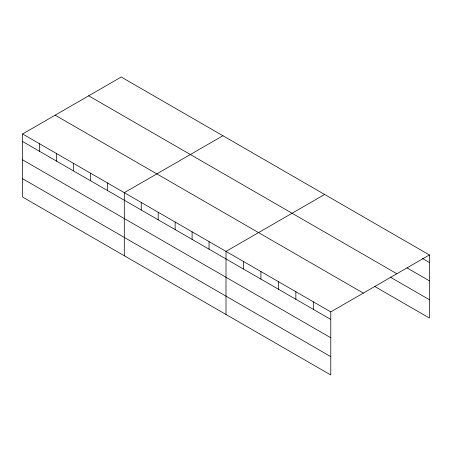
<?xml version="1.0" encoding="UTF-8"?>
<svg xmlns="http://www.w3.org/2000/svg" width="452" height="452" viewBox="0 0 452 452"><rect width="100%" height="100%" fill="white"/><g stroke="black" fill="none" stroke-linecap="round" stroke-linejoin="round"><path stroke-width="0.68" d="M330.779 337.768L330.779 311.891L22.6 133.967L22.6 197.044L330.779 374.974L330.779 337.768L22.6 159.844M22.6 133.967L121.221 77.026L429.4 254.956L429.4 318.033L374.601 286.398M222.921 135.741L124.3 192.682L124.3 255.759M324.621 194.462L226 251.397L226 314.479M330.779 311.891L429.4 254.956M422.174 258.341L429.4 262.51M407.116 267.968L429.4 280.833M88.677 95.818L396.856 273.742M390.257 277.116L429.4 299.71M55.144 115.175L363.323 293.105M22.6 141.521L330.779 319.445M22.6 178.721L330.779 356.651M313.321 301.812L313.321 309.366M295.857 291.726L295.857 299.281M278.392 281.641L278.392 289.201M260.928 271.562L260.928 279.116M243.464 261.476L243.464 269.036M209.05 241.611L209.05 249.165M192.1 231.825L192.1 239.379M175.15 222.039L175.15 229.593M158.2 212.254L158.2 219.808M141.25 202.468L141.25 210.022M107.35 182.896L107.35 190.45M90.4 173.11L90.4 180.664M73.45 163.325L73.45 170.879M56.5 153.539L56.5 161.093M39.55 143.753L39.55 151.307"/></g></svg>
